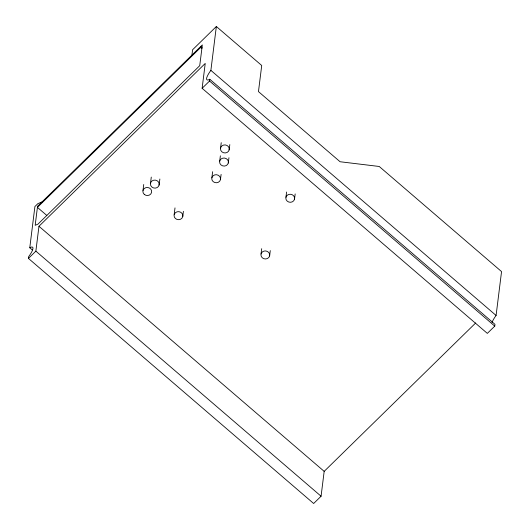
<?xml version="1.0" encoding="UTF-8"?>
<svg xmlns="http://www.w3.org/2000/svg" width="530" height="530" viewBox="0 0 530 530"><rect width="100%" height="100%" fill="white"/><g stroke="black" fill="none" stroke-linecap="round" stroke-linejoin="round"><path stroke-width="0.79" d="M475.695 322.956L324.174 471.362L321.074 496.232L313.654 503.5L28.448 258.415L28.666 256.639A13.754 3.286 -49.3 0 0 29.773 247.755L34.907 206.548L37.875 203.639L41.996 201.943M28.448 258.415L35.868 251.14L38.968 226.277L205.229 63.434L202.129 88.298L487.335 333.39L494.762 326.116L494.98 324.34L209.774 79.255A13.754 3.286 -49.3 0 1 210.88 70.371L216.346 26.5L261.721 65.488L258.468 91.604L340.088 161.743L379.242 166.48L501.552 271.585L496.087 315.463A13.754 3.286 -49.3 0 0 492.039 322.571M142.981 190.535L143.736 184.486M150.527 183.148L151.275 177.099M159.106 185.063A4.399 4.021 7.1 0 0 153.495 180.24A4.399 4.021 7.1 0 0 151.845 187.017A4.399 4.021 7.1 0 0 159.106 185.063L159.861 179.014M191.933 55.093L192.595 49.76L216.346 26.5M174.158 214.71L175.006 207.899M46.812 215.445L37.411 207.369L200.704 47.435L200.837 46.368L202.089 47.448M182.744 216.624A4.399 4.021 7.1 0 0 177.126 211.801A4.399 4.021 7.1 0 0 175.483 218.572A4.399 4.021 7.1 0 0 182.744 216.624L183.4 211.331M202.129 88.298L209.555 81.03L209.774 79.255M211.868 177.775L212.623 171.727M220.573 147.976L221.235 142.676M219.711 161.094L220.367 155.8M220.447 179.69A4.399 4.021 7.1 0 0 214.835 174.867A4.399 4.021 7.1 0 0 213.186 181.644A4.399 4.021 7.1 0 0 220.447 179.69L221.109 174.397M229.159 149.891A4.399 4.021 7.1 0 0 223.541 145.068A4.399 4.021 7.1 0 0 221.898 151.838A4.399 4.021 7.1 0 0 229.159 149.891L229.815 144.597M228.291 163.015A4.399 4.021 7.1 0 0 222.679 158.185A4.399 4.021 7.1 0 0 221.03 164.963A4.399 4.021 7.1 0 0 228.291 163.015L228.953 157.715M261.038 253.989L261.701 248.696M269.624 255.904A4.399 4.021 7.1 0 0 264.006 251.081A4.399 4.021 7.1 0 0 262.363 257.852A4.399 4.021 7.1 0 0 269.624 255.904L270.28 250.61M285.928 197.312L286.591 192.012M294.508 199.227A4.399 4.021 7.1 0 0 288.896 194.404A4.399 4.021 7.1 0 0 287.253 201.175A4.399 4.021 7.1 0 0 294.508 199.227L295.17 193.934M200.704 47.435L201.956 48.508M210.88 70.371L496.087 315.463M209.555 81.03L494.762 326.116M38.968 226.277L324.174 471.362M35.868 251.14L321.074 496.232M29.773 247.755L32.284 249.908M37.544 206.302L35.179 225.31L37.928 224.177L199.731 65.694L202.321 44.917L37.544 206.302M144.306 194.404A4.399 4.021 7.1 0 0 151.567 192.45A4.399 4.021 7.1 0 0 145.949 187.627A4.399 4.021 7.1 0 0 144.306 194.404"/></g></svg>
